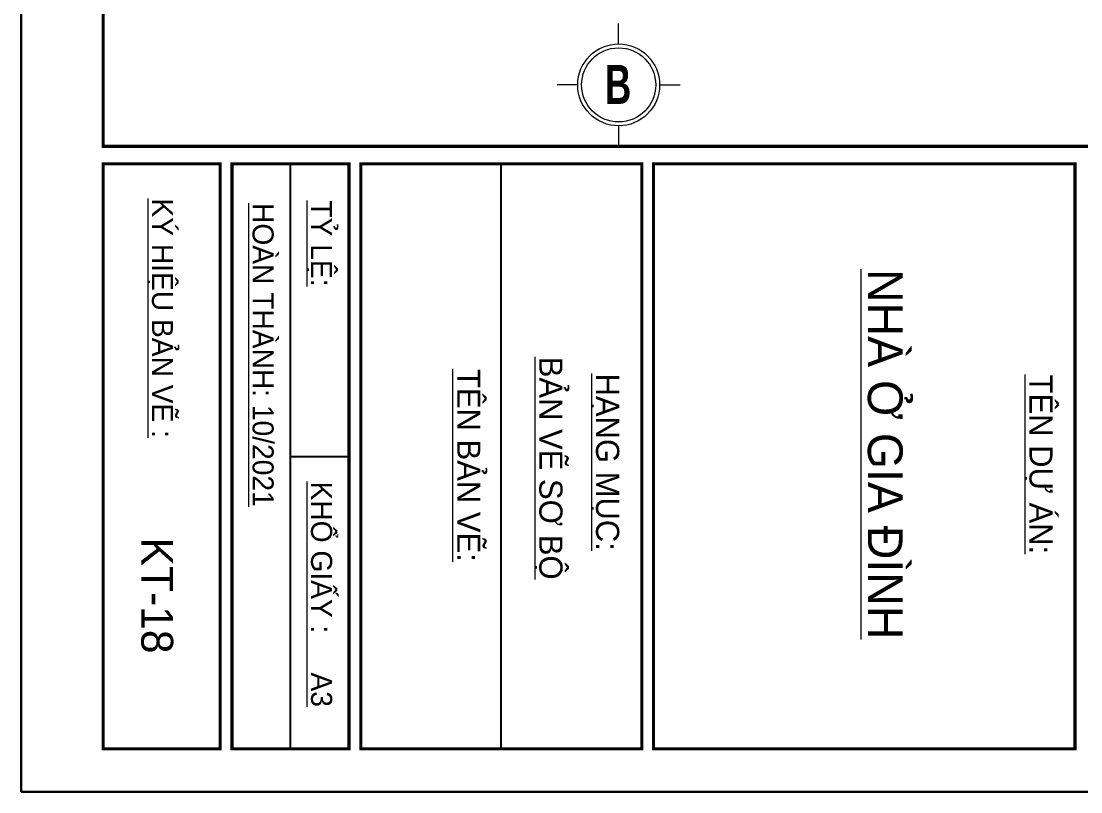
# Model space of a CAD drawing. Header units: millimetres. Extents: x 1336014 to 2939047, y -333549 to -60566.
# Drawn here: x 1430845 to 1436275, y -195786 to -191835 of the extents above; entities that cross this region are included whole.
import ezdxf
from ezdxf.enums import TextEntityAlignment as Align

# ---------------------------------------------------------------- set-up
doc = ezdxf.new("R2010")
doc.units = ezdxf.units.MM
doc.header["$MEASUREMENT"] = 0
for name, color, linetype, lineweight in [('05.Text', 253, 'Continuous', 18), ('11.Khung bo', 32, 'Continuous', 50), ('12.Khung', 36, 'Continuous', 25)]:
    doc.layers.add(name, color=color, linetype=linetype, lineweight=lineweight)
doc.layers.add('Tpl_Bound', color=1, linetype='Continuous', plot=False)
doc.styles.add('AVANTHB', font='')
doc.styles.add('VnAvantH', font='')
doc.styles.get('AVANTHB').set_extended_font_data('.VnAvantH', bold=True)
doc.styles.get('VnAvantH').set_extended_font_data('.VnAvantH')

# ---------------------------------------------------------------- blocks, each defined once
blk = doc.blocks.new('100')
at = {"layer": '11.Khung bo', "const_width": 26.7}
for points in [[(1860913, -945239.8), (1860913, -916940.1), (1896062.6, -916940.1), (1896062.6, -945239.8)], [(1860913, -945239.8), (1860913, -916940.1), (1896062.6, -916940.1), (1896062.6, -945239.8)], [(1860913, -945239.8), (1860913, -916940.1), (1896062.6, -916940.1), (1896062.6, -945239.8)], [(1896212.6, -940539.9), (1901212.6, -940539.9), (1901212.6, -936939.9), (1896212.6, -936939.9)], [(1896212.6, -940539.9), (1901212.6, -940539.9), (1901212.6, -936939.9), (1896212.6, -936939.9)], [(1896212.6, -940539.9), (1901212.6, -940539.9), (1901212.6, -936939.9), (1896212.6, -936939.9)], [(1896212.6, -943039.8), (1901212.6, -943039.8), (1901212.6, -940639.9), (1896212.6, -940639.9)], [(1896212.6, -943039.8), (1901212.6, -943039.8), (1901212.6, -940639.9), (1896212.6, -940639.9)], [(1896212.6, -943039.8), (1901212.6, -943039.8), (1901212.6, -940639.9), (1896212.6, -940639.9)], [(1896212.6, -944139.8), (1901212.6, -944139.8), (1901212.6, -943139.8), (1896212.6, -943139.8)], [(1896212.6, -944139.8), (1901212.6, -944139.8), (1901212.6, -943139.8), (1896212.6, -943139.8)], [(1896212.6, -944139.8), (1901212.6, -944139.8), (1901212.6, -943139.8), (1896212.6, -943139.8)], [(1896212.6, -945239.8), (1901212.6, -945239.8), (1901212.6, -944239.8), (1896212.6, -944239.8)], [(1896212.6, -945239.8), (1901212.6, -945239.8), (1901212.6, -944239.8), (1896212.6, -944239.8)], [(1896212.6, -945239.8), (1901212.6, -945239.8), (1901212.6, -944239.8), (1896212.6, -944239.8)]]:
    blk.add_lwpolyline(points, close=True, dxfattribs=at)
at = {"layer": '12.Khung'}
for p, q in [((1901212.6, -941839.8), (1896212.6, -941839.8)), ((1901212.6, -941839.8), (1896212.6, -941839.8)), ((1901212.6, -941839.8), (1896212.6, -941839.8)), ((1898712.6, -943639.8), (1898712.6, -943139.8)), ((1898712.6, -943639.8), (1898712.6, -943139.8)), ((1898712.6, -943639.8), (1898712.6, -943139.8)), ((1901212.6, -943639.8), (1896212.6, -943639.8)), ((1901212.6, -943639.8), (1896212.6, -943639.8)), ((1901212.6, -943639.8), (1896212.6, -943639.8))]:
    blk.add_line(p, q, dxfattribs=at)
blk.add_lwpolyline([(1901579.2, -945939.8), (1901579.2, -916240.1), (1859579.6, -916240.1), (1859579.6, -945939.8)], close=True, dxfattribs=at)
blk.add_lwpolyline([(1901579.2, -945939.8), (1901579.2, -916240.1), (1859579.6, -916240.1), (1859579.6, -945939.8)], close=True, dxfattribs=at)
blk.add_lwpolyline([(1901579.2, -945939.8), (1901579.2, -916240.1), (1859579.6, -916240.1), (1859579.6, -945939.8)], close=True, dxfattribs=at)
at = {"layer": '05.Text', "style": 'VnAvantH'}
for s, height, p in [('%%Utªn Dù ¸N:', 197.998, (1898013.5, -937328.6)), ('%%Unhµ ë gia ®×nh', 296.997, (1897111.5, -938708.8)), ('%%Uh¹ng môc:', 197.998, (1898004.7, -941030.4)), ('%%Uh¹ng môc:', 197.998, (1898004.7, -941030.4)), ('%%Uh¹ng môc:', 197.998, (1898004.7, -941030.4)), ('%%Ub¶n vÏ s¬ bé', 197.998, (1897861, -941514.7)), ('%%Ub¶n vÏ s¬ bé', 197.998, (1897861, -941514.7)), ('%%Ub¶n vÏ s¬ bé', 197.998, (1897861, -941514.7)), ('%%Utªn b¶n vÏ:', 197.998, (1897965.6, -942216.1)), ('%%Utªn b¶n vÏ:', 197.998, (1897965.6, -942216.1)), ('%%Utªn b¶n vÏ:', 197.998, (1897965.6, -942216.1)), ('%%Utû lÖ:', 180, (1896524.8, -943464.1)), ('%%UKHæ GIÊY :     A3', 179.998, (1898927.8, -943464.1)), ('%%Uhoµn thµnh: 10/2021', 179.998, (1896547.5, -943963.8)), ('%%Uký hiÖu b¶n vÏ :', 179.998, (1896508.5, -944822.8))]:
    blk.add_text(s, height=height, dxfattribs=at).set_placement(p)
blk = doc.blocks.new('DANHTRUC')
for p, q in [((980383, -947347), (980383, -947137)), ((979963, -947767), (979753, -947767)), ((980803, -947767), (981013, -947767)), ((980383, -948187), (980383, -948397))]:
    blk.add_line(p, q)
for radius in [420, 380]:
    blk.add_circle((980383, -947767), radius)

msp = doc.modelspace()

# ---------------------------------------------------------------- linework, layer by layer
at = {"layer": 'Tpl_Bound', "color": 1}
msp.add_lwpolyline([(1430845.5, -195786.5), (1430845.5, -170586.7), (1448665.3, -170586.7), (1448665.3, -195786.5)], close=True, dxfattribs=at)

# ---------------------------------------------------------------- block references
at = {"layer": '05.Text', "xscale": 0.6, "yscale": 0.6, "zscale": 0.6, "rotation": 270}
msp.add_blockref('100', (1998409.4, 945161.1), dxfattribs=at)
at = {"layer": '05.Text', "xscale": 0.5, "yscale": 0.5, "zscale": 0.5}
msp.add_blockref('DANHTRUC', (943715.7, 281721.8), dxfattribs=at)

# ---------------------------------------------------------------- texts
at = {"layer": '05.Text', "style": 'AVANTHB', "width": 0.7}
msp.add_text('b', height=200, dxfattribs=at).set_placement((1433836.6, -192259.2))
at = {"layer": '05.Text', "style": 'VnAvantH'}
msp.add_text('KT-18', height=163.35, rotation=270, dxfattribs=at).set_placement((1431460.9, -195077.6), align=Align.RIGHT)

doc.saveas('drawing.dxf')
